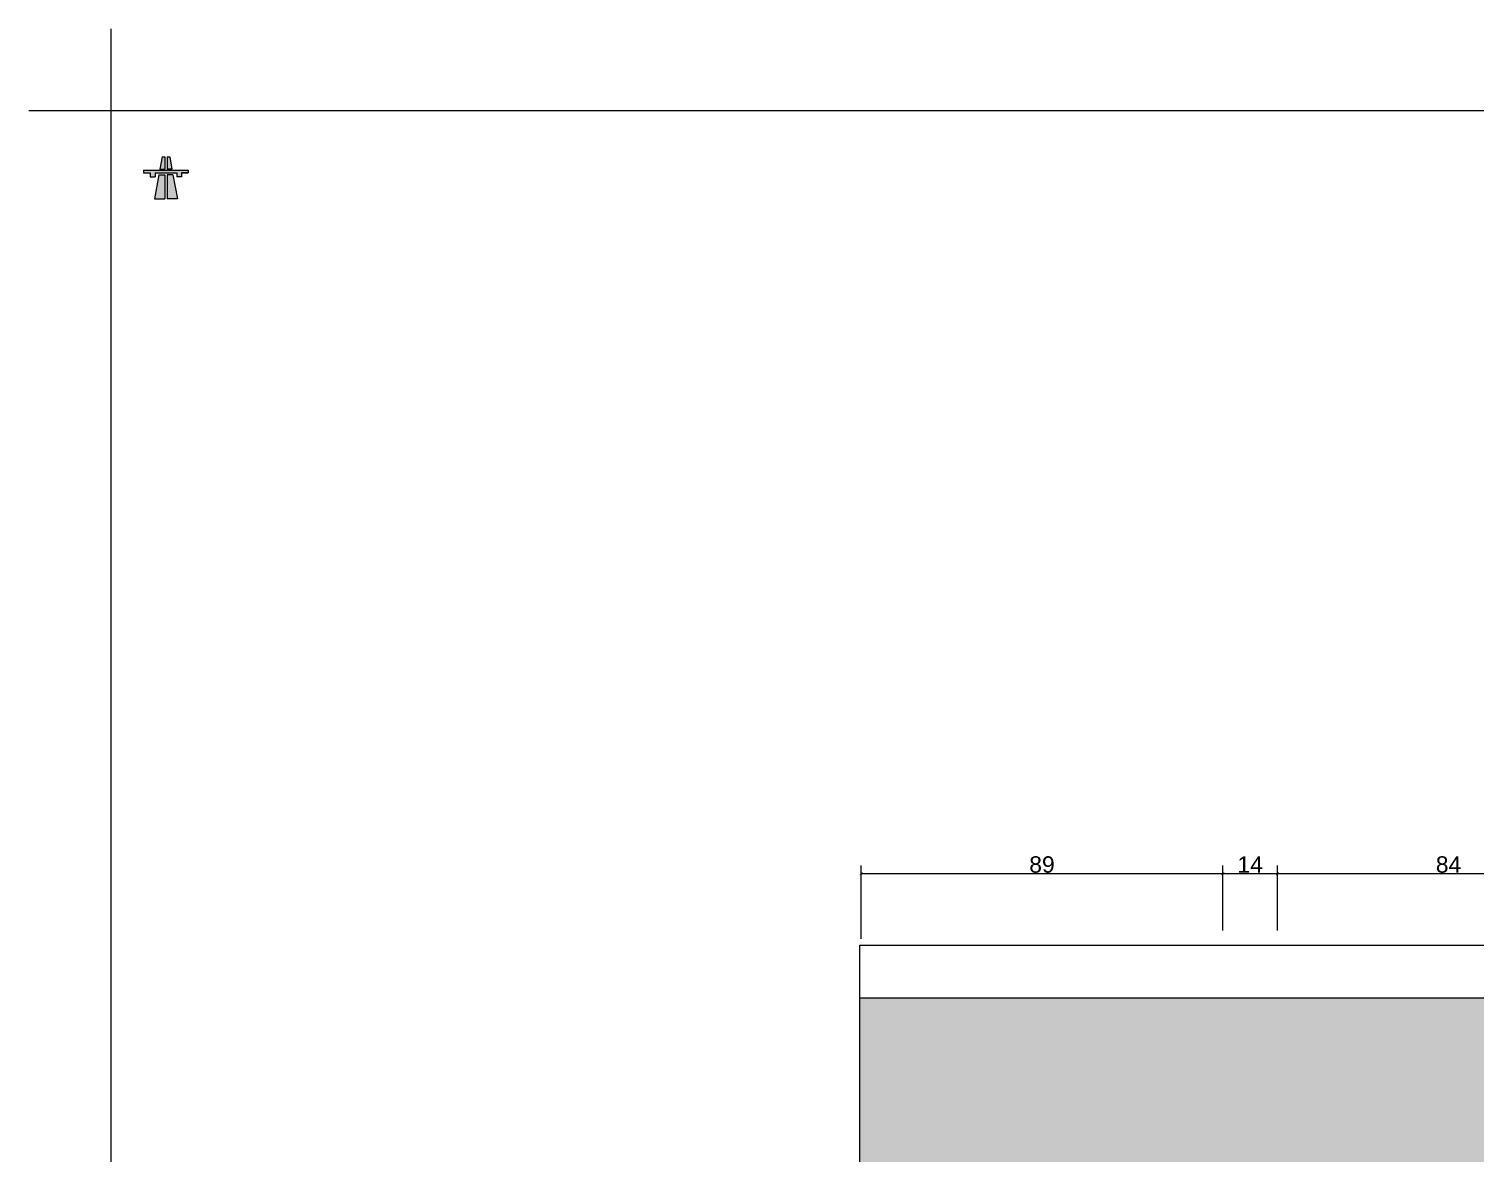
# Model space of a CAD drawing. Header units: millimetres. Extents: x 29001 to 40804, y -8833 to -5892.
# Drawn here: x 32760.4 to 33113.3, y -6166.4 to -5891.9 of the extents above; entities that cross this region are included whole.
import ezdxf
from ezdxf.enums import TextEntityAlignment as Align

# ---------------------------------------------------------------- set-up
doc = ezdxf.new("R2010")
doc.units = ezdxf.units.MM
doc.linetypes.add('CENTER', pattern=[50.8, 31.75, -6.35, 6.35, -6.35])
doc.layers.get('0').update_dxf_attribs({"lineweight": 0})
doc.layers.get('Defpoints').update_dxf_attribs({"lineweight": 0})
for name, color, linetype, lineweight in [('xxx_Auto_Duvar_Duvar Plan Kesit', 7, 'Continuous', 0), ('xxx_Auto_Olcu_Ic', 33, 'Continuous', 0), ('xxx_Auto_Yardimci_Aks', 30, 'CENTER', 0), ('xxx_Auto_Yardimci_Antet', 7, 'Continuous', 0), ('xxx_Auto_Yardimci_Lejand', 7, 'Continuous', 0), ('xxx_Auto_Yardimci_Metraj', 81, 'Continuous', 0)]:
    doc.layers.add(name, color=color, linetype=linetype, lineweight=lineweight)
doc.styles.add('AUTOBAN', font='')
doc.styles.get('AUTOBAN').set_extended_font_data('Helvetica Normal Tr')
doc.dimstyles.new('AUTO_DIM_1-20', dxfattribs={"dimtxt": 4, "dimasz": 0.75, "dimexe": 2, "dimexo": 10, "dimgap": 0.2, "dimtad": 1, "dimdec": 0, "dimrnd": 0.5, "dimdsep": 46, "dimtxsty": 'AUTOBAN', "dimblk": 'ARCHTICK', "dimcen": 2, "dimclrd": 256, "dimclre": 256, "dimclrt": 256, "dimadec": 0, "dimazin": 0, "dimtfac": 1, "dimtdec": 0, "dimtix": 1, "dimtofl": 0, "dimtmove": 1, "dimatfit": 3, "dimfxl": 1, "dimtolj": 1, "dimtzin": 0, "dimlwd": -1, "dimlwe": -1, "dimarcsym": 0})

# ---------------------------------------------------------------- blocks, each defined once
blk = doc.blocks.new('AUTO_LAYOUT_A0')
at = {"layer": 'xxx_Auto_Yardimci_Lejand'}
h = blk.add_hatch(color=172, dxfattribs=at)
h.paths.add_polyline_path([(-76.142, 83.437), (-76.174, 83.437), (-76.201, 83.289), (-76.142, 83.289)])
h.paths.add_polyline_path([(-76.082, 83.437), (-76.115, 83.437), (-76.115, 83.289), (-76.055, 83.289)])
h.paths.add_polyline_path([(-76.4, 83.277), (-76.4, 83.242), (-76.32, 83.242), (-76.32, 83.192), (-76.261, 83.192), (-76.261, 83.242), (-75.996, 83.242), (-75.996, 83.192), (-75.937, 83.192), (-75.937, 83.242), (-75.857, 83.242), (-75.857, 83.277)])
h.paths.add_polyline_path([(-76.115, 82.924), (-75.989, 82.924), (-76.043, 83.22), (-76.115, 83.22)])
h.paths.add_polyline_path([(-76.142, 83.22), (-76.214, 83.22), (-76.268, 82.924), (-76.142, 82.924)])
at = {"layer": 'xxx_Auto_Yardimci_Antet', "color": 3}
blk.add_lwpolyline([(-76.8, 85), (-76.8, 84), (-77.8, 84)], dxfattribs=at)
at = {"layer": 'xxx_Auto_Yardimci_Lejand', "color": 172}
for p, q in [((-76.174, 83.437), (-76.201, 83.289)), ((-76.174, 83.437), (-76.142, 83.437)), ((-76.142, 83.437), (-76.142, 83.289)), ((-76.115, 83.437), (-76.082, 83.437)), ((-76.115, 83.437), (-76.115, 83.289)), ((-76.082, 83.437), (-76.055, 83.289)), ((-76.4, 83.277), (-76.4, 83.242)), ((-76.4, 83.277), (-75.857, 83.277)), ((-76.4, 83.242), (-76.32, 83.242)), ((-76.32, 83.242), (-76.32, 83.192)), ((-76.32, 83.192), (-76.261, 83.192)), ((-76.214, 83.22), (-76.268, 82.924)), ((-76.261, 83.242), (-75.996, 83.242)), ((-76.261, 83.242), (-76.261, 83.192)), ((-76.214, 83.22), (-76.142, 83.22)), ((-76.201, 83.289), (-76.142, 83.289)), ((-76.142, 83.22), (-76.142, 82.924)), ((-76.055, 83.289), (-76.115, 83.289)), ((-76.115, 83.22), (-76.115, 82.924)), ((-76.043, 83.22), (-76.115, 83.22)), ((-76.043, 83.22), (-75.989, 82.924)), ((-75.996, 83.242), (-75.996, 83.192)), ((-75.937, 83.192), (-75.996, 83.192)), ((-75.937, 83.242), (-75.937, 83.192)), ((-75.937, 83.242), (-75.857, 83.242)), ((-75.857, 83.242), (-75.937, 83.242)), ((-75.857, 83.277), (-75.857, 83.242)), ((-75.857, 83.277), (-75.857, 83.242)), ((-76.268, 82.924), (-76.142, 82.924)), ((-75.989, 82.924), (-76.115, 82.924))]:
    blk.add_line(p, q, dxfattribs=at)
at = {"layer": 'xxx_Auto_Yardimci_Metraj', "color": 1}
blk.add_lwpolyline([(42, 84), (-76.8, 84), (-76.8, 0), (42, 0)], close=True, dxfattribs=at)
at = {"layer": 'xxx_Auto_Yardimci_Lejand', "style": 'AUTOBAN'}
for tag, p in [('PROJEADI', (36.802, 80.231)), ('REVIZYON', (37.278, 12.602)), ('REVIZYON', (37.278, 12.167)), ('REVIZYON', (37.278, 11.732)), ('REVIZYON', (37.278, 11.297)), ('ÇİZİMADI', (36.802, 10.22)), ('PNO', (38.791, 9.704)), ('OLCEK', (38.791, 9.269)), ('ÇİZEN', (38.791, 8.834)), ('KONTROL', (38.791, 8.399)), ('TARIH', (38.791, 7.964)), ('PROJENO', (38.791, 7.529))]:
    blk.add_attdef(tag, text='', height=0.2, dxfattribs=at).set_placement(p, align=Align.TOP_LEFT)
for tag, p in [('TARIH', (41.806, 12.602)), ('TARIH', (41.806, 12.167)), ('TARIH', (41.806, 11.732)), ('TARIH', (41.806, 11.297)), ('PNO', (38.677, 9.704)), ('SIZE', (41.803, 9.704))]:
    blk.add_attdef(tag, text='', height=0.2, dxfattribs=at).set_placement(p, align=Align.TOP_RIGHT)
for tag, p in [('PRJT', (38.677, 6.778)), ('DC', (39.765, 6.778)), ('SSN', (40.788, 6.778))]:
    blk.add_attdef(tag, text='', height=0.2, dxfattribs=at).set_placement(p, align=Align.TOP_CENTER)
blk = doc.blocks.new('_ArchTick')
at = {"color": 0, "linetype": 'ByBlock', "const_width": 0.15}
blk.add_lwpolyline([(-0.5, -0.5), (0.5, 0.5)], dxfattribs=at)
blk = doc.blocks.new('*D394')
at = {"layer": 'Defpoints', "color": 0, "transparency": 16777216}
for p in [(33051.78, -6098.17), (33051.78, -6122.1), (32963.5, -6124.1, 0)]:
    blk.add_point(p, dxfattribs=at)
at = {"layer": 'xxx_Auto_Olcu_Ic', "transparency": 16777216}
for p, q in [((32963.5, -6114.1), (32963.5, -6096.17)), ((32963.5, -6098.17), (33051.78, -6098.17)), ((33051.78, -6112.1), (33051.78, -6096.17))]:
    blk.add_line(p, q, dxfattribs=at)
at = {"layer": 'xxx_Auto_Olcu_Ic', "transparency": 16777216, "xscale": 0.75, "yscale": 0.75, "zscale": 0.75, "rotation": 180}
blk.add_blockref('_ArchTick', (32963.5, -6098.17), dxfattribs=at)
at = {"layer": 'xxx_Auto_Olcu_Ic', "transparency": 16777216, "xscale": 0.75, "yscale": 0.75, "zscale": 0.75}
blk.add_blockref('_ArchTick', (33051.78, -6098.17), dxfattribs=at)
at = {"layer": 'xxx_Auto_Olcu_Ic', "transparency": 16777216, "insert": (33007.64, -6095.97), "char_height": 4, "attachment_point": 5, "style": 'AUTOBAN'}
blk.add_mtext('\\A1;89', dxfattribs=at)
blk = doc.blocks.new('*D395')
at = {"layer": 'Defpoints', "color": 0, "transparency": 16777216}
for p in [(33065.1, -6098.17), (33051.78, -6122.1), (33065.1, -6122.1, 0)]:
    blk.add_point(p, dxfattribs=at)
at = {"layer": 'xxx_Auto_Olcu_Ic', "transparency": 16777216}
for p, q in [((33051.78, -6112.1), (33051.78, -6096.17)), ((33051.78, -6098.17), (33065.1, -6098.17)), ((33065.1, -6112.1), (33065.1, -6096.17))]:
    blk.add_line(p, q, dxfattribs=at)
at = {"layer": 'xxx_Auto_Olcu_Ic', "transparency": 16777216, "xscale": 0.75, "yscale": 0.75, "zscale": 0.75, "rotation": 180}
blk.add_blockref('_ArchTick', (33051.78, -6098.17), dxfattribs=at)
at = {"layer": 'xxx_Auto_Olcu_Ic', "transparency": 16777216, "xscale": 0.75, "yscale": 0.75, "zscale": 0.75}
blk.add_blockref('_ArchTick', (33065.1, -6098.17), dxfattribs=at)
at = {"layer": 'xxx_Auto_Olcu_Ic', "transparency": 16777216, "insert": (33058.44, -6095.97), "char_height": 4, "attachment_point": 5, "style": 'AUTOBAN'}
blk.add_mtext('\\A1;14', dxfattribs=at)
blk = doc.blocks.new('*D396')
at = {"layer": 'Defpoints', "color": 0, "transparency": 16777216}
for p in [(33148.63, -6098.17), (33065.1, -6122.1, 0), (33148.63, -6122.1)]:
    blk.add_point(p, dxfattribs=at)
at = {"layer": 'xxx_Auto_Olcu_Ic', "transparency": 16777216}
for p, q in [((33065.1, -6112.1), (33065.1, -6096.17)), ((33065.1, -6098.17), (33148.63, -6098.17)), ((33148.63, -6112.1), (33148.63, -6096.17))]:
    blk.add_line(p, q, dxfattribs=at)
at = {"layer": 'xxx_Auto_Olcu_Ic', "transparency": 16777216, "xscale": 0.75, "yscale": 0.75, "zscale": 0.75, "rotation": 180}
blk.add_blockref('_ArchTick', (33065.1, -6098.17), dxfattribs=at)
at = {"layer": 'xxx_Auto_Olcu_Ic', "transparency": 16777216, "xscale": 0.75, "yscale": 0.75, "zscale": 0.75}
blk.add_blockref('_ArchTick', (33148.63, -6098.17), dxfattribs=at)
at = {"layer": 'xxx_Auto_Olcu_Ic', "transparency": 16777216, "insert": (33106.86, -6095.97), "char_height": 4, "attachment_point": 5, "style": 'AUTOBAN'}
blk.add_mtext('\\A1;84', dxfattribs=at)

msp = doc.modelspace()

# ---------------------------------------------------------------- hatches: boundary and pattern name
at = {"lineweight": 0, "true_color": 0x454545}
h = msp.add_hatch(color=250, dxfattribs=at)
h.dxf.hatch_style = 1
h.paths.add_polyline_path([(32963.15, -6128.5), (32963.15, -6188.5), (33362.62, -6188.5), (33362.62, -6128.5)])

# ---------------------------------------------------------------- linework, layer by layer
msp.add_lwpolyline([(32963.15, -6506.9), (32963.15, -6115.64), (33566.23, -6115.64), (33566.23, -6506.9)], close=True)
at = {"layer": 'xxx_Auto_Duvar_Duvar Plan Kesit', "lineweight": 0, "elevation": 0}
msp.add_lwpolyline([(32963.15, -6128.5), (33362.62, -6128.5), (33362.62, -6188.5), (32963.15, -6188.5)], dxfattribs=at)
at = {"layer": 'xxx_Auto_Yardimci_Aks'}
msp.add_lwpolyline([(32963.15, -6115.64), (33566.23, -6115.64), (33566.23, -6506.9), (32963.15, -6506.9)], close=True, dxfattribs=at)

# ---------------------------------------------------------------- block references
at = {"layer": 'xxx_Auto_Yardimci_Lejand', "color": 5, "xscale": 20, "yscale": 20, "zscale": 20}
msp.add_blockref('AUTO_LAYOUT_A0', (34316.41, -7591.9), dxfattribs=at)

# ---------------------------------------------------------------- dimensions: what is measured, and where the dimension line sits
at = {"layer": 'xxx_Auto_Olcu_Ic'}
for base, p1, p2, picture, middle in [((33051.78, -6098.17), (32963.5, -6124.1, 0), (33051.78, -6122.1), '*D394', (33007.64, -6095.97)), ((33065.1, -6098.17), (33051.78, -6122.1), (33065.1, -6122.1, 0), '*D395', (33058.44, -6095.97)), ((33148.63, -6098.17), (33065.1, -6122.1, 0), (33148.63, -6122.1), '*D396', (33106.86, -6095.97))]:
    dim = msp.add_linear_dim(base=base, p1=p1, p2=p2, dimstyle='AUTO_DIM_1-20', dxfattribs=at)
    dim.commit()
    dim.dimension.update_dxf_attribs({"geometry": picture, "text_midpoint": middle})

doc.saveas('drawing.dxf')
